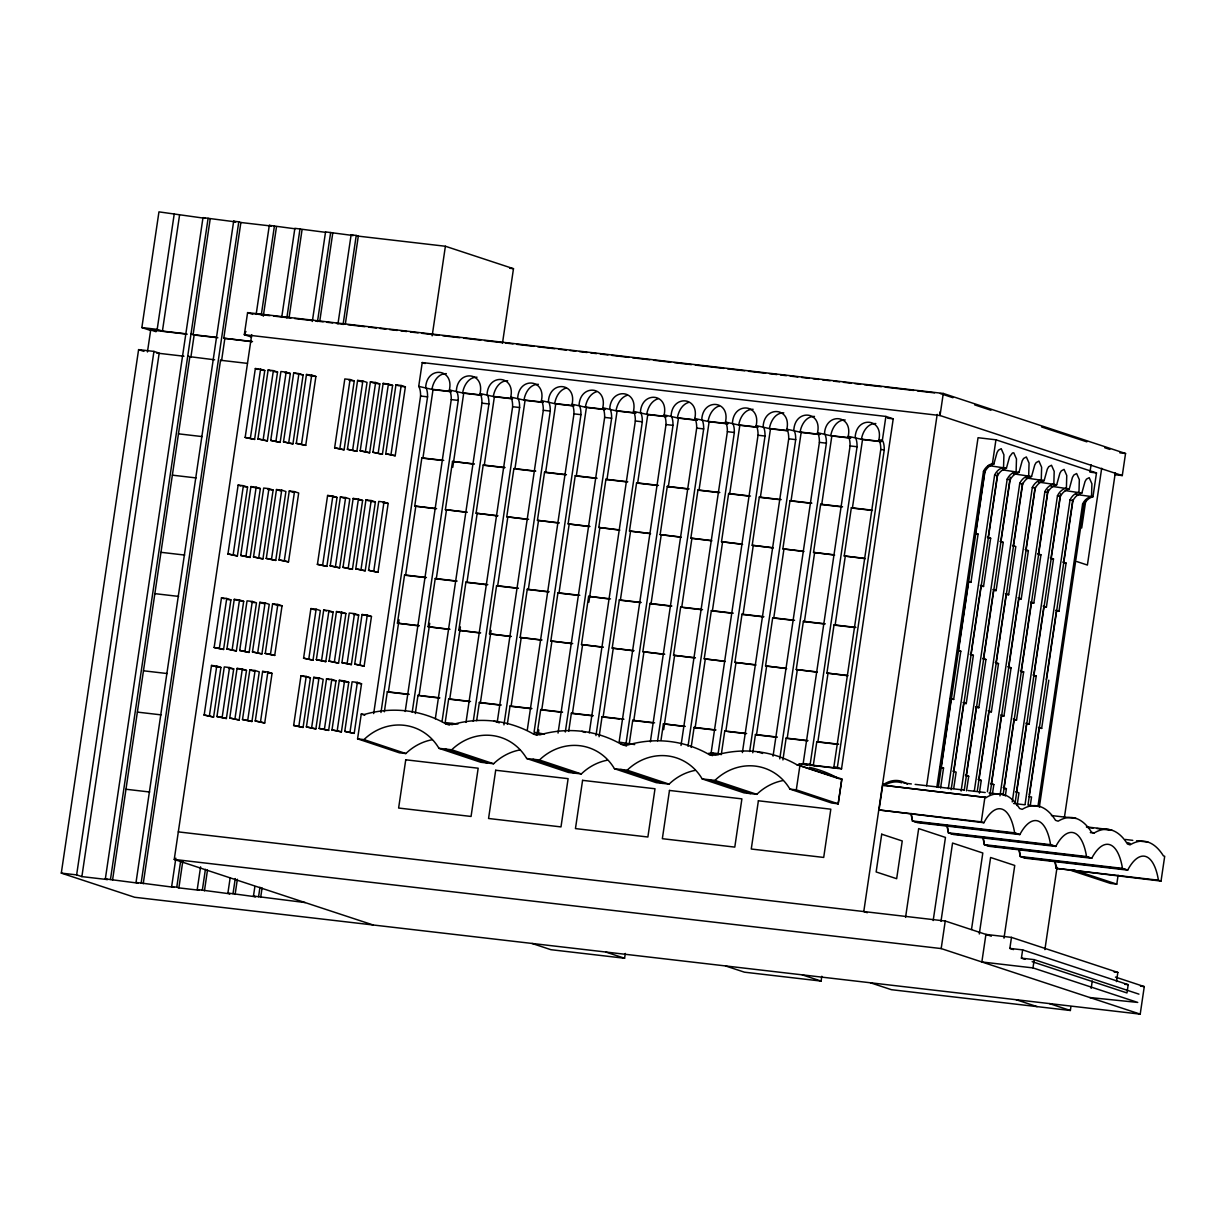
<?xml version="1.0" encoding="UTF-8"?>
<svg xmlns="http://www.w3.org/2000/svg" width="1226" height="1226" viewBox="0 0 1226 1226"><rect width="100%" height="100%" fill="white"/><g stroke="black" fill="none" stroke-linecap="round" stroke-linejoin="round"><path stroke-width="1.5" d="M940.066 411.859L940.02 415.522L1122.28 475.565L1125.545 453.497L943.284 393.454L247.591 312.615L244.326 334.683L251.545 337.058M405.208 711.478L451.26 399.584A13.777 5.348 -83.4 0 0 449.39 389.96C454.156 368.214 426.97 365.777 425.698 387.201A13.777 5.348 -83.4 0 1 427.567 396.841L380.964 712.505M435.322 718.819L481.941 403.155A13.777 5.348 -83.4 0 0 480.071 393.531C484.837 371.784 457.65 369.348 456.379 390.772A13.777 5.348 -83.4 0 1 458.248 400.396L412.197 712.291M466.003 722.39L512.621 406.71A13.777 5.348 -83.4 0 0 510.752 397.086C515.518 375.34 488.331 372.903 487.059 394.343A13.777 5.348 -83.4 0 1 488.929 403.967L442.034 721.516M497.235 722.175L543.302 410.281A13.777 5.348 -83.4 0 0 541.417 400.657C546.198 378.911 519.012 376.474 517.724 397.898A13.777 5.348 -83.4 0 1 519.609 407.522L473.267 721.302M527.364 729.516L573.967 413.852A13.777 5.348 -83.4 0 0 572.098 404.212C576.864 382.481 549.677 380.045 548.405 401.469A13.777 5.348 -83.4 0 1 550.275 411.093L503.947 724.872M558.045 733.087L604.648 417.407A13.777 5.348 -83.4 0 0 602.778 407.783C607.544 386.037 580.358 383.6 579.086 405.024A13.777 5.348 -83.4 0 1 580.955 414.664L534.061 732.213L544.497 734.098M589.277 732.872L635.329 420.978A13.777 5.348 -83.4 0 0 633.459 411.354C638.225 389.607 611.038 387.171 609.766 408.595A13.777 5.348 -83.4 0 1 611.636 418.219L565.309 731.999M634.716 744.58L619.115 742.098L666.009 424.548A13.777 5.348 -83.4 0 0 664.14 414.909C668.906 393.163 641.719 390.726 640.447 412.166A13.777 5.348 -83.4 0 1 642.317 421.79L595.974 735.569M650.347 741.883L696.69 428.104A13.777 5.348 -83.4 0 0 694.805 418.48C699.586 396.734 672.4 394.297 671.112 415.721A13.777 5.348 -83.4 0 1 672.997 425.345L626.103 742.91M681.028 745.454L727.37 431.675A13.777 5.348 -83.4 0 0 725.486 422.035C730.252 400.304 703.065 397.868 701.793 419.292A13.777 5.348 -83.4 0 1 703.678 428.916L657.611 740.81M708.827 753.193L714.283 753.837L711.141 752.795L758.036 435.23A13.777 5.348 -83.4 0 0 756.166 425.606C760.932 403.86 733.746 401.423 732.474 422.847A13.777 5.348 -83.4 0 1 734.343 432.487L688.016 746.266M742.389 752.58L788.716 438.801A13.777 5.348 -83.4 0 0 786.847 429.177C791.613 407.43 764.426 404.994 763.154 426.418A13.777 5.348 -83.4 0 1 765.024 436.042L718.13 753.607L721.271 754.634L724.765 730.972L746.634 733.516M773.054 756.151L819.397 442.371A13.777 5.348 -83.4 0 0 817.527 432.732C822.294 410.986 795.107 408.549 793.835 429.989A13.777 5.348 -83.4 0 1 795.705 439.613L749.653 751.507M807.367 764.871L803.183 763.491L850.078 445.927A13.777 5.348 -83.4 0 0 848.208 436.303C852.974 414.557 825.788 412.12 824.516 433.544A13.777 5.348 -83.4 0 1 826.385 443.184L779.767 758.848M838.048 768.426L833.864 767.047L880.758 449.498A13.777 5.348 -83.4 0 0 878.873 439.858C883.639 418.127 856.468 415.691 855.181 437.115A13.777 5.348 -83.4 0 1 857.066 446.739L810.171 764.304L814.355 765.683M1115.476 977.091L1144.272 986.593L1140.211 1014.132L134.63 897.263L61.3 873.111L138.599 349.625L153.94 351.402L159.181 353.134L81.881 876.605L107.444 879.578L105.344 878.889L202.995 217.646L235.76 221.906L233.66 221.216L136.025 882.459L138.124 883.149L105.344 878.889M150.798 330.53L141.864 327.572L158.951 211.868L205.079 218.335L202.995 217.646M147.442 351.985L150.691 329.947L187.226 334.192M81.881 876.605L76.64 874.889L153.94 351.402M186.168 333.84L162.43 331.081L157.189 329.365L174.276 213.646M162.43 331.081L179.517 215.378M110.463 879.486L208.098 218.243M112.547 880.176L189.861 356.689L214.642 359.8M210.198 218.933L193.11 334.652L216.849 337.411M191.011 333.962L194.152 335.005L190.904 357.042L187.762 356M175.854 858.185L171.655 886.597L173.755 887.287L141.143 883.057L238.779 221.814L233.66 221.216M143.227 883.747L220.527 360.26L247.468 363.386M251.774 341.686L223.791 338.223L240.878 222.504L238.779 221.814M224.833 338.56L221.584 360.597L220.527 360.26M373.256 925.017L174.245 859.441L251.728 334.683M256.157 314.408L269.306 225.354L295.098 228.802M200.589 866.828L197.233 889.57L199.317 890.26L178.873 887.885L176.774 887.195L180.697 860.667M261.276 315.005L274.425 225.952M204.175 715.034L211.5 665.442L216.741 666.055L220.925 667.434L213.6 717.026L204.175 715.034L213.6 717.026M214.152 647.466L221.477 597.874L226.718 598.487L230.902 599.866L223.576 649.458L214.152 647.466L223.576 649.458M227.959 553.953L238.135 485.082L243.376 485.695L247.56 487.074L237.384 555.945L227.959 553.953L237.384 555.945M245.169 437.421L255.345 368.536L260.571 369.149L264.77 370.528L254.594 439.414L245.169 437.421L254.594 439.414M178.873 887.885L182.781 861.357M263.284 316.231L276.509 226.641M209.416 715.647L216.741 666.055M219.393 648.079L226.718 598.487M233.201 554.566L243.376 485.695M250.411 438.034L260.571 369.149M216.956 716.52L224.281 666.929L229.523 667.542L233.706 668.921L226.381 718.513L216.956 716.52L226.381 718.513M226.933 648.952L234.258 599.361L239.499 599.974L243.683 601.353L236.357 650.945L226.933 648.952L236.357 650.945M240.74 555.439L250.916 486.569L256.157 487.182L260.341 488.561L250.165 557.432L240.74 555.439L250.165 557.432M257.95 438.908L268.126 370.022L273.367 370.635L277.551 372.014L267.375 440.9L257.95 438.908L267.375 440.9M222.197 717.133L229.523 667.542M232.174 649.565L239.499 599.974M245.982 556.052L256.157 487.182M263.192 439.506L273.367 370.635M281.719 317.381L294.868 228.327L325.809 232.373M230.136 877.985L227.898 893.126L229.998 893.831L202.336 890.168L205.416 869.326M286.838 317.963L299.987 228.925M229.737 718.007L237.062 668.415L242.304 669.028L246.487 670.407L239.162 719.999L229.737 718.007L239.162 719.999M239.714 650.439L247.039 600.847L252.28 601.46L256.464 602.84L249.139 652.431L239.714 650.439L249.139 652.431M253.521 556.926L263.697 488.055L268.938 488.653L273.122 490.048L262.946 558.918L253.521 556.926L262.946 558.918M270.731 440.395L280.907 371.509L286.148 372.122L290.332 373.501L280.156 442.371L270.731 440.395L280.156 442.371M204.436 890.858L207.501 870.062M289.121 317.335L302.071 229.614M234.978 718.62L242.304 669.028M244.955 651.052L252.28 601.46M258.763 557.539L268.938 488.653M275.973 440.992L286.148 372.122M242.518 719.493L249.843 669.902L255.085 670.515L259.268 671.894L251.943 721.486L242.518 719.493L251.943 721.486M252.495 651.925L259.82 602.334L265.061 602.947L269.245 604.326L261.92 653.918L252.495 651.925L261.92 653.918M266.303 558.412L276.478 489.542L281.719 490.139L285.903 491.519L275.743 560.405L266.303 558.412L275.743 560.405M283.512 441.881L293.688 372.995L298.929 373.608L303.113 374.987L292.937 443.858L283.512 441.881L292.937 443.858M247.759 720.106L255.085 670.515M257.736 652.538L265.061 602.947M271.544 559.025L281.719 490.139M288.754 442.479L298.929 373.608M312.324 321.473L325.549 231.898L353.211 235.545L351.111 234.856L337.962 323.909M255.299 720.98L262.625 671.388L267.866 672.001L272.049 673.38L264.724 722.972L255.299 720.98L264.724 722.972M265.276 653.412L272.601 603.82L277.842 604.433L282.026 605.813L274.716 655.404L265.276 653.412L274.716 655.404M279.084 559.899L289.259 491.028L294.501 491.626L298.684 493.005L288.524 561.891L279.084 559.899L288.524 561.891M296.294 443.368L306.469 374.482L311.711 375.095L315.894 376.474L305.734 445.345L296.294 443.368L305.734 445.345M254.87 886.628L253.46 896.099L255.56 896.788L233.017 893.723L235.254 878.567M317.503 321.534L330.652 232.48M235.116 894.413L237.354 879.257M260.54 721.593L267.866 672.001M270.517 654.025L277.842 604.433M284.325 560.512L294.501 491.626M301.535 443.965L311.711 375.095M319.802 320.89L332.752 233.17M305.182 902.566L258.579 896.696L259.973 887.226M343.081 324.507L356.23 235.453L351.111 234.856M260.678 897.386L262.073 887.946M345.364 323.863L358.314 236.143L356.23 235.453M293.642 725.44L300.968 675.848L306.209 676.445L310.408 677.825L303.083 727.432L293.642 725.44L303.083 727.432M303.588 658.163L310.898 608.571L316.139 609.184L320.338 610.563L313.013 660.155L303.588 658.163L313.013 660.155M317.427 564.358L327.603 495.473L332.844 496.086L337.043 497.465L326.867 566.351L317.427 564.358L326.867 566.351M334.637 447.812L344.812 378.941L350.054 379.539L354.253 380.934L344.077 449.804L334.637 447.812L344.077 449.804M298.883 726.037L306.209 676.445M308.829 658.776L316.139 609.184M322.668 564.971L332.844 496.086M339.878 448.425L350.054 379.539M306.423 726.926L313.749 677.334L318.99 677.932L323.189 679.311L315.864 728.903L306.423 726.926L315.864 728.903M316.369 659.649L323.695 610.058L328.936 610.671L333.12 612.05L325.794 661.642L316.369 659.649L325.794 661.642M330.223 565.845L340.384 496.959L345.625 497.572L349.824 498.951L339.648 567.837L330.223 565.845L339.648 567.837M347.433 449.298L357.594 380.428L362.835 381.025L367.034 382.405L356.858 451.291L347.433 449.298L356.858 451.291M311.665 727.524L318.99 677.932M321.61 660.262L328.936 610.671M335.464 566.458L345.625 497.572M352.674 449.911L362.835 381.025M319.22 728.413L326.53 678.821L331.771 679.419L335.97 680.798L328.645 730.389L319.22 728.413L328.645 730.389M329.15 661.136L336.476 611.544L341.717 612.157L345.901 613.536L338.575 663.128L329.15 661.136L338.575 663.128M343.004 567.332L353.165 498.446L358.406 499.059L362.605 500.438L352.429 569.324L343.004 567.332L352.429 569.324M360.214 450.785L370.375 381.914L375.616 382.512L379.815 383.891L369.639 452.777L360.214 450.785L369.639 452.777M324.461 729.01L331.771 679.419M334.391 661.749L341.717 612.157M348.245 567.929L358.406 499.059M365.455 451.398L375.616 382.512M332.001 729.899L339.326 680.292L344.552 680.905L348.751 682.284L341.426 731.876L332.001 729.899L341.426 731.876M341.931 662.622L349.257 613.031L354.498 613.628L358.682 615.023L351.356 664.615L341.931 662.622L351.356 664.615M355.785 568.818L365.946 499.932L371.187 500.545L375.386 501.924L365.21 570.795L355.785 568.818L365.21 570.795M372.995 452.271L383.156 383.386L388.397 383.999L392.596 385.378L382.42 454.264L372.995 452.271L382.42 454.264M337.242 730.497L344.552 680.905M347.173 663.235L354.498 613.628M361.026 569.416L371.187 500.545M378.236 452.884L388.397 383.999M344.782 731.37L352.107 681.779L357.348 682.392L361.532 683.771L354.207 733.363L344.782 731.37L354.207 733.363M354.712 664.109L362.038 614.517L367.279 615.115L371.463 616.494L364.137 666.101L354.712 664.109L364.137 666.101M368.566 570.305L378.742 501.419L383.983 502.032L388.167 503.411L377.991 572.281L368.566 570.305L377.991 572.281M385.776 453.758L395.937 384.872L401.178 385.485L405.377 386.864L395.201 455.75L385.776 453.758L395.201 455.75M350.023 731.983L357.348 682.392M359.954 664.707L367.279 615.115M373.807 570.902L383.983 502.032M391.017 454.371L401.178 385.485M431.92 739.784A53.806 49.423 -71.6 0 0 405.852 753.546L399.37 752.81L357.578 738.849L361.256 714.068L364.459 714.436A122.079 112.133 -71.6 0 1 445.835 723.892L452.195 724.627A122.079 112.133 -71.6 0 1 533.571 734.098L539.93 734.834A122.079 112.133 -71.6 0 1 621.306 744.289L627.666 745.025A122.079 112.133 -71.6 0 1 709.042 754.48L715.402 755.231A122.079 112.133 -71.6 0 1 796.777 764.687L841.848 779L838.186 803.796M373.685 713.578L420.579 396.029A13.777 5.348 -83.4 0 0 418.71 386.389L422.234 362.559L885.892 416.442L893.218 418.848L841.542 768.84L801.911 764.227M432.165 335.847L445.39 246.257L358.314 236.143M384.351 711.785L387.309 691.755L409.193 694.299M418.541 625.842L397.439 623.176L404.565 574.948L426.433 577.492M435.828 508.744L414.74 506.077L421.851 457.865L443.72 460.409M408.411 694.422L388.366 692.092L399.032 619.804M425.652 577.63L405.607 575.3L415.783 506.415M441.13 460.317L422.909 458.202L433.023 389.623L418.71 386.389M415.308 713.532L417.989 695.326L439.858 697.855M449.222 629.413L428.119 626.731L435.245 578.519L457.114 581.063M466.508 512.315L445.406 509.648L452.532 461.42L474.401 463.964M429.713 623.375L419.047 695.663L417.989 695.326M456.333 581.201L436.287 578.871L446.463 509.985M452.762 467.336L463.704 393.194L449.39 389.96M470.539 701.425L448.67 698.881L445.176 722.558L457.926 724.045M479.887 632.968L458.8 630.302L465.926 582.089L487.795 584.633M497.189 515.885L476.086 513.204L483.213 464.991L505.081 467.535M469.773 701.563L449.712 699.234L460.394 626.93M487.013 584.756L466.968 582.427L477.144 513.556M504.3 467.658L484.255 465.328L494.385 396.749L480.071 393.531M502.461 343.357L513.479 268.693L445.39 246.257M476.653 720.658L479.351 702.452L501.219 704.996M510.568 636.539L489.48 633.873L496.591 585.645L518.46 588.189M527.87 519.441L506.767 516.774L513.893 468.562L535.762 471.09M500.438 705.119L480.393 702.789L491.074 630.501M517.694 588.327L497.649 585.997L507.809 517.111M510.752 397.086L525.065 400.32L514.935 468.899L513.893 468.562M507.334 724.229L510.031 706.007L531.9 708.551M541.248 640.11L520.161 637.428L527.272 589.216L549.141 591.76M558.535 523.012L537.448 520.33L544.559 472.117L566.443 474.661M531.119 708.689L511.073 706.36L521.203 637.781M548.374 591.882L528.329 589.553L538.49 520.682M565.661 474.799L545.616 472.47L555.746 403.875L541.417 400.657M537.203 733.255L540.712 709.578L562.581 712.122M571.929 643.665L550.826 640.999L557.953 592.786L579.821 595.315M589.216 526.567L568.128 523.9L575.239 475.688L597.108 478.232M538.796 729.96L538.26 733.592L541.907 734.022M561.799 712.26L541.754 709.931L551.884 641.336M577.231 595.238L558.995 593.123L569.17 524.238M596.342 478.355L576.297 476.025L586.411 407.446L572.098 404.212M568.695 731.355L571.377 713.149L593.246 715.678M602.61 647.236L581.507 644.554L588.633 596.342L610.502 598.886M619.896 530.138L598.809 527.471L605.92 479.243L627.789 481.787M592.48 715.815L572.435 713.486L582.565 644.907M588.863 602.257L599.851 527.808M627.022 481.925L606.962 479.596L617.092 411.016L602.778 407.783M599.1 736.734L602.058 716.704L623.927 719.248M633.29 650.791L612.188 648.125L619.314 599.912L641.183 602.456M650.577 533.708L629.474 531.027L636.601 482.814L658.469 485.358M619.513 718.957L603.115 717.057L613.23 648.462M640.401 602.579L620.356 600.25L630.532 531.379M657.688 485.496L637.643 483.167L647.772 414.572L633.459 411.354M629.245 743.952L632.739 720.275L654.607 722.819M663.956 654.362L642.868 651.696L649.979 603.468L671.848 606.012M681.258 537.264L660.155 534.597L667.281 486.385L689.15 488.913M652.017 722.742L633.781 720.612L643.911 652.033M671.082 606.15L651.037 603.82L661.212 534.934M688.368 489.051L668.323 486.722L678.453 418.143L664.14 414.909M532.053 943.468L550.903 949.69L624.586 958.242L625.306 953.43M660.998 740.228L663.419 723.83L685.288 726.374M694.636 657.933L673.549 655.251L680.66 607.039L702.529 609.583M711.923 540.835L690.836 538.153L697.962 489.94L719.831 492.484M663.664 729.639L674.591 655.604M691.878 538.505L681.717 607.376L680.66 607.039M719.049 492.622L699.004 490.293L709.134 421.698L694.805 418.48M691.142 747.431L694.1 727.401L715.969 729.945M725.317 661.488L704.214 658.822L711.341 610.609L733.209 613.138M742.604 544.405L721.516 541.723L728.627 493.511L750.496 496.055M715.187 730.083L695.142 727.754L705.272 659.159M732.443 613.276L712.383 610.946L722.558 542.076M747.906 495.978L729.685 493.848L739.814 425.269L725.486 422.035M755.998 665.059L734.895 662.377L742.021 614.165L763.89 616.709M773.284 547.961L752.197 545.294L759.308 497.066L781.177 499.61M735.952 662.73L725.823 731.309L724.765 730.972M763.108 616.847L743.063 614.517L753.239 545.631M778.587 499.534L760.365 497.419L770.48 428.839L756.166 425.606M752.764 752.749L755.446 734.527L777.315 737.071M786.678 668.63L765.576 665.948L772.702 617.735L794.571 620.279M803.965 551.531L782.862 548.85L789.988 500.637L811.857 503.181M776.548 737.209L756.503 734.88L766.618 666.3M793.789 620.402L773.744 618.073L783.92 549.202M811.076 503.319L791.031 500.99L801.16 432.395L786.847 429.177M782.908 759.951L786.127 738.098L807.995 740.642M817.344 672.185L796.256 669.519L803.382 621.291L825.251 623.835M834.645 555.087L813.543 552.42L820.669 504.208L842.538 506.736M807.229 740.765L787.169 738.435L797.298 669.856M824.47 623.973L804.425 621.643L814.6 552.757M841.756 506.874L821.711 504.545L831.841 435.966L817.527 432.732M838.645 778.633L841.848 779L838.186 803.796L796.302 789.85L799.98 765.055M838.676 744.197L816.807 741.669L813.313 765.33L837.006 768.089M848.024 675.756L826.937 673.074L834.048 624.862L855.917 627.405M865.326 558.658L844.224 555.976L851.35 507.763L871.395 510.093M837.894 744.335L817.849 742.006L827.979 673.426M855.15 627.543L835.105 625.214L845.266 556.328M848.208 436.303L862.522 439.521L852.392 508.116L851.35 507.763M841.542 768.84L837.358 767.461L884.252 449.896A13.777 5.348 -83.4 0 0 882.368 440.272L885.892 416.442M725.562 965.95L744.412 972.172L821.098 981.076L821.818 976.264M937.185 414.388L863.778 911.546L867.303 912.711M1161.037 881.08L1158.417 880.222A53.806 20.888 -83.4 0 0 1127.69 870.108L1122.464 868.376A53.806 20.888 -83.4 0 0 1091.753 858.261L1086.527 856.53A53.806 20.888 -83.4 0 0 1055.801 846.415L1050.575 844.683A53.806 20.888 -83.4 0 0 1019.848 834.569L1014.622 832.852A53.806 20.888 -83.4 0 0 983.896 822.723L879.027 809.972L882.689 785.176L986.256 797.498A122.079 47.37 -83.4 0 1 1019.588 808.486L1022.208 809.344A122.079 47.37 -83.4 0 1 1055.54 820.332L1058.145 821.19A122.079 47.37 -83.4 0 1 1091.492 832.163L1094.098 833.036A122.079 47.37 -83.4 0 1 1127.445 844.009L1130.05 844.867A122.079 47.37 -83.4 0 1 1163.397 855.855L1164.7 856.284L1161.037 881.08L1056.153 868.345A53.806 20.888 -83.4 0 0 1054.927 862.215M943.284 393.454L940.02 415.522L244.326 334.683L245.936 331.48M905.554 917.385L918.672 828.592L945.461 837.419L933.185 920.542M926.641 785.82L978.042 437.713L995.941 439.797L1096.488 472.93L1092.979 496.76A13.777 12.658 -71.8 0 0 1084.029 504.468L1039.372 806.907M936.863 787L983.482 471.336A13.777 12.658 -71.8 0 1 992.416 463.627L995.941 439.797M984.846 470.784L975.528 533.8L978.087 534.107L970.977 582.319L968.417 582.028L958.242 650.899L960.801 651.205L953.675 699.418L951.115 699.111L941.001 767.706L943.545 767.997L940.587 788.027M938.304 787.475L984.907 471.811A13.777 12.658 -71.8 0 1 993.842 464.102L997.044 452.532L998.454 450.157L1001.213 448.685L1003.91 454.8L1003.558 467.305A13.777 12.658 -71.8 0 0 994.623 474.998L948.28 788.778M953.567 771.844L963.697 703.264L966.241 703.555L973.367 655.343L970.134 654.27M997.688 473.067L988.11 537.953L990.654 538.245L983.543 586.457L980.984 586.166L970.808 655.036L973.367 655.343M951.146 789.728L997.474 475.949A13.777 12.658 -71.8 0 1 1006.423 468.24L1009.611 456.685L1012.446 452.992L1013.779 452.823L1016.477 458.938L1016.124 471.443A13.777 12.658 -71.8 0 0 1007.19 479.151L961.138 791.031M953.705 788.533L956.127 772.135L952.878 771.077M940.986 921.339L952.556 843.044L982.808 853.005L971.513 929.446M983.421 658.883L993.55 590.304L996.11 590.595L1003.236 542.382L999.987 541.325M1010.255 477.22L1000.677 542.091L1003.236 542.382M964.28 790.08L1010.055 480.086A13.777 12.658 -71.8 0 1 1018.99 472.393L1022.193 460.823L1023.587 458.447L1026.361 456.961L1029.058 463.076L1028.691 475.581A13.777 12.658 -71.8 0 0 1019.756 483.289L974.256 791.398M1140.211 1014.132L941.185 948.572L945.246 921.017L178.306 831.887M966.532 790.847L968.693 776.288L965.46 775.215M968.693 776.288L966.134 775.981L976.264 707.402L978.823 707.693L985.934 659.481L982.7 658.408M978.976 778.265L988.554 713.394M995.987 663.036L1006.117 594.441L1008.676 594.748L1015.802 546.535L1012.569 545.463M1013.243 546.229L1022.545 483.213M977.398 790.448L1022.622 484.224A13.777 12.658 -71.8 0 1 1031.556 476.531L1034.759 464.96L1036.154 462.585L1038.928 461.099L1041.625 467.229L1041.272 479.734A13.777 12.658 -71.8 0 0 1032.323 487.427L987.39 791.751M979.375 793.176L981.26 780.426L978.026 779.353M988.83 711.54L991.39 711.831L998.5 663.618L995.267 662.561M983.896 822.723L981.275 821.864L984.938 797.069M1035.112 487.35L1025.81 550.367L1028.369 550.673L1021.243 598.886L1018.699 598.595L1008.523 667.465L1011.082 667.772L1003.956 715.984L1001.397 715.678L991.267 784.272L993.826 784.563L992.478 793.666M989.964 794.586L1035.188 488.377A13.777 12.658 -71.8 0 1 1044.123 480.669L1047.326 469.098L1048.736 466.723L1051.494 465.252L1054.191 471.366L1053.839 483.872A13.777 12.658 -71.8 0 0 1044.889 491.565L999.956 795.904M979.298 933.967L990.593 857.495L1014.745 865.449L1004.002 938.181M1047.954 489.634L1038.376 554.52L1040.935 554.811L1033.824 603.023L1031.265 602.732L1021.089 671.603L1023.649 671.909L1016.523 720.122L1013.963 719.831L1003.849 788.41L1006.393 788.701L1005.32 795.996M1003.098 794.954L1047.755 492.515A13.777 12.658 -71.8 0 1 1056.689 484.806L1059.892 473.236L1061.302 470.876L1064.061 469.389L1066.758 475.504L1066.405 488.009A13.777 12.658 -71.8 0 0 1057.471 495.718L1012.247 801.927M1016.415 792.548L1026.545 723.968L1029.089 724.26L1036.215 676.047L1032.982 674.974M1051.218 556.803L1060.536 493.771M1015.113 802.877L1060.321 496.653A13.777 12.658 -71.8 0 1 1069.271 488.959L1072.459 477.389L1073.869 475.014L1076.627 473.527L1079.324 479.642L1078.972 492.147A13.777 12.658 -71.8 0 0 1070.037 499.856L1025.089 804.179M1017.09 805.589L1018.975 792.854L1015.726 791.781M1036.215 676.047L1033.656 675.756L1043.832 606.87L1046.391 607.161L1053.502 558.949L1050.268 557.891M1029.258 794.831L1038.836 729.96M1046.268 679.602L1056.398 611.008L1058.957 611.314L1066.084 563.086L1062.835 562.029M1072.827 499.779L1063.524 562.795L1066.084 563.086M1027.955 805.13L1072.903 500.79A13.777 12.658 -71.8 0 1 1081.838 493.097L1085.041 481.527L1086.435 479.151L1089.209 477.665L1091.906 483.795L1091.538 496.3A13.777 12.658 -71.8 0 0 1082.604 503.993L1037.947 806.432M1030.192 806.095L1031.541 796.992L1028.982 796.685M1039.112 728.106L1041.671 728.397L1048.782 680.185M1013.458 949.598L1009.856 948.403L1011.481 937.384L985.919 934.411L981.857 961.966L1032.982 967.912L1137.728 1002.424L1089.807 997.535M1081.715 528.008L1085.822 500.193M1089.96 472.225L1091.063 464.761M1024.997 959.33L1021.411 958.15L1022.637 949.889L1009.856 948.403M1101.684 468.255L1087.401 565.048L1076.888 561.585M1032.982 967.912L1034.208 959.636L1021.411 958.15M1044.889 949.614L1057.057 867.211M1064.475 816.991L1115.262 473.006M870.46 982.792L891.409 989.688L1070.359 1010.485L1070.911 1006.715M1091.171 988.355L1092.243 980.999M1068.505 869.586L1110.404 883.394L1116.794 884.13L1118.097 875.272M1116.488 981.612L1117.836 972.417L1011.481 937.384M1022.637 949.889L1128.196 984.662L1126.97 992.937L1032.154 961.69M565.906 388.121C559.301 390.205 555.776 397.101 554.688 403.538L572.925 405.653M596.587 391.676C589.982 393.776 586.442 400.672 585.369 407.093L605.414 409.423M627.252 395.247C620.647 397.347 617.122 404.228 616.05 410.664L636.095 412.993M657.933 398.802C651.328 400.902 647.803 407.798 646.73 414.235L666.775 416.564M688.614 402.373C682.008 404.473 678.484 411.369 677.411 417.79L697.456 420.12M719.294 405.944C712.689 408.028 709.164 414.924 708.076 421.361L728.137 423.69M446.341 373.639C438.034 373.332 433.085 382.037 431.981 389.27L450.203 391.401M477.021 377.194C468.715 376.903 463.765 385.592 462.662 392.841L480.883 394.956M507.702 380.765C499.396 380.458 494.43 389.163 493.342 396.412L511.564 398.527M538.383 384.32C530.076 384.029 525.111 392.734 524.023 399.967L542.244 402.082M753.116 409.285C744.826 408.978 739.86 417.683 738.757 424.932L756.978 427.046M783.797 412.84C775.491 412.549 770.541 421.238 769.438 428.487L787.659 430.602M814.478 416.411C806.172 416.12 801.222 424.809 800.118 432.058L820.163 434.387M845.158 419.966C836.852 419.675 831.887 428.38 830.799 435.613L850.844 437.943M875.824 423.537C867.533 423.246 862.568 431.935 861.464 439.184L881.525 441.513M1114.158 972.049L1117.836 972.417M1124.763 984.309L1128.196 984.662M240.878 222.504L271.406 226.044L269.306 225.354M509.725 268.264L513.479 268.693M254.793 313.902L269.996 315.664M273.781 316.093L290.869 318.086M294.669 318.53L311.756 320.507M315.557 320.951L323.158 321.84M326.959 322.285L332.644 322.944M336.445 323.388L344.046 324.262M347.847 324.706L364.934 326.698M368.719 327.127L376.321 328.016M380.121 328.461L385.822 329.12M389.607 329.564L397.209 330.438M401.009 330.882L406.71 331.541M410.495 331.985L418.097 332.874M421.897 333.303L438.985 335.296M442.785 335.74L459.873 337.717M463.673 338.161L480.761 340.154M484.561 340.598L501.649 342.575M505.434 343.019L513.035 343.908M516.836 344.337L533.923 346.33M537.724 346.774L554.811 348.751M558.612 349.195L566.197 350.084M569.998 350.513L575.699 351.188M579.5 351.617L587.085 352.506M590.886 352.95L596.587 353.609M600.388 354.053L607.973 354.927M611.774 355.371L628.861 357.364M632.662 357.808L649.749 359.785M653.55 360.229L670.637 362.222M674.438 362.651L691.525 364.643M695.326 365.087L723.8 368.398M727.6 368.827L744.688 370.819M748.488 371.263L765.576 373.24M769.376 373.685L776.962 374.574M780.763 375.018L786.464 375.677M790.264 376.121L797.85 376.995M801.651 377.439L809.252 378.328M813.053 378.757L818.738 379.432M822.539 379.861L830.14 380.75M833.925 381.194L839.626 381.853M843.427 382.297L851.028 383.171M854.813 383.615L860.514 384.274M864.315 384.719L881.402 386.711M885.203 387.14L913.677 390.45M917.477 390.895L934.564 392.887M141.864 327.572L157.189 329.365M223.791 338.223L252.51 341.548M194.152 335.005L217.891 337.763M887.532 418.189L893.218 418.848M1119.844 452.838L1125.545 453.497M156.576 353.042L183.961 356.23M878.873 439.858L882.368 440.272M433.023 389.623L451.26 391.738M463.704 393.194L481.925 395.308M494.385 396.749L512.606 398.864M525.065 400.32L543.287 402.435M555.746 403.875L573.967 406.005M586.411 407.446L604.648 409.561M617.092 411.016L635.329 413.131M647.772 414.572L665.994 416.687M678.453 418.143L696.674 420.257M709.134 421.698L727.355 423.828M739.814 425.269L758.036 427.384M770.48 428.839L786.893 430.74M801.16 432.395L819.382 434.51M831.841 435.966L850.062 438.08M862.522 439.521L880.743 441.651M261.276 370.129L264.77 370.528M274.057 371.601L277.551 372.014M285.091 372.888L290.332 373.501M303.113 374.987L293.688 372.995M312.4 376.06L315.894 376.474M349.012 380.321L354.253 380.934M376.321 383.493L379.815 383.891M389.102 384.979L392.596 385.378M400.136 386.251L405.377 386.864M1114.695 474.692L1122.28 475.565M1091.125 472.301L1096.488 472.93M420.579 396.029L427.567 396.841M451.26 399.584L458.248 400.396M481.941 403.155L488.929 403.967M512.621 406.71L519.609 407.522M543.302 410.281L550.275 411.093M573.967 413.852L580.955 414.664M604.648 417.407L611.636 418.219M635.329 420.978L642.317 421.79M666.009 424.548L672.997 425.345M696.69 428.104L703.678 428.916M727.37 431.675L734.343 432.487M758.036 435.23L765.024 436.042M788.716 438.801L795.705 439.613M819.397 442.371L826.385 443.184M850.078 445.927L857.066 446.739M880.758 449.498L884.252 449.896M988.217 465.528L1006.423 468.24L1003.006 467.857M1002.485 469.865L1018.99 472.393M1013.35 473.803L1031.556 476.531M1025.932 477.941L1044.123 480.669L1040.721 480.27M1038.499 482.079L1056.689 484.806M1051.065 486.232L1069.271 488.959L1065.854 488.561M1065.333 490.569L1081.838 493.097M1076.198 494.507L1092.979 496.76M473.634 464.102L452.532 461.42M516.759 469.114L534.98 471.228M854.215 508.33L872.437 510.445M178.46 433.835L202.198 436.594M1050.958 558.658L1053.502 558.949M172.36 475.167L196.099 477.925M414.74 506.077L436.609 508.621M445.406 509.648L467.275 512.177M476.086 513.204L497.955 515.748M506.767 516.774L528.636 519.318M537.448 520.33L559.317 522.874M568.128 523.9L589.997 526.444M598.809 527.471L618.854 529.801M629.474 531.027L649.519 533.356M660.155 534.597L680.2 536.927M690.836 538.153L710.881 540.482M721.516 541.723L741.561 544.053M752.197 545.294L772.242 547.624M782.862 548.85L802.923 551.179M813.543 552.42L833.588 554.75M844.224 555.976L864.269 558.305M244.066 486.661L247.56 487.074M255.1 487.948L260.341 488.561M267.881 489.435L273.122 490.048M337.043 497.465L327.603 495.473M359.111 500.039L362.605 500.438M370.145 501.311L375.386 501.924M382.926 502.798L388.167 503.411M607.897 598.809L588.633 596.342M683.541 607.59L701.762 609.72M160.974 552.313L184.712 555.072M983.375 659.19L985.934 659.481M995.956 663.327L998.5 663.618M227.408 599.468L230.902 599.866M240.189 600.939L243.683 601.353M251.223 602.227L254.717 602.64M278.532 605.399L282.026 605.813M329.625 611.636L333.12 612.05M340.659 612.923L345.901 613.536M353.44 614.41L358.682 615.023M371.463 616.494L362.038 614.517M154.859 593.645L178.598 596.403M397.439 623.176L419.307 625.72M428.119 626.731L449.988 629.275M458.8 630.302L480.669 632.846M489.48 633.873L511.349 636.401M520.161 637.428L542.03 639.972M550.826 640.999L572.695 643.543M581.507 644.554L603.376 647.098M612.188 648.125L634.057 650.669M642.868 651.696L664.737 654.224M673.549 655.251L695.418 657.795M704.214 658.822L724.275 661.151M734.895 662.377L754.94 664.707M765.576 665.948L785.621 668.277M796.256 669.519L816.301 671.848M826.937 673.074L846.982 675.403M215.684 666.821L220.925 667.434M228.465 668.308L233.706 668.921M246.487 670.407L237.062 668.415M268.555 672.967L272.049 673.38M310.408 677.825L300.968 675.848M332.476 680.399L335.97 680.798M343.51 681.687L348.751 682.284M356.291 683.158L361.532 683.771M420.87 695.878L439.092 697.992M682.683 726.298L663.419 723.83M727.646 731.524L745.868 733.638M143.473 670.791L167.211 673.549M978.7 780.119L981.26 780.426M711.141 752.795L718.13 753.607M803.183 763.491L810.171 764.304M833.864 767.047L837.358 767.461M799.03 763.675L806.325 764.518M451.689 723.539L455.336 723.968M625.045 743.676L628.54 744.09M711.693 753.745L718.834 754.588M903.777 783.062L911.347 783.935M915.148 784.379L964.372 790.096M968.157 790.54L985.214 792.517M988.999 792.961L1004.14 794.724M882.689 785.176L986.256 797.498M1013.58 803.49L1024.951 804.808M1028.737 805.252L1040.092 806.57M1051.418 815.551L1076.045 818.416M137.373 712.107L161.112 714.865M357.578 738.849L363.969 739.6A53.806 49.423 -71.6 0 1 438.954 748.32L451.72 749.791A53.806 49.423 -71.6 0 1 526.69 758.511L539.455 759.997A53.806 49.423 -71.6 0 1 614.441 768.702L627.191 770.189A53.806 49.423 -71.6 0 1 702.176 778.908L714.927 780.395A53.806 49.423 -71.6 0 1 789.912 789.1L796.302 789.85M1086.389 826.906L1109.116 829.558M1087.37 827.397L1093.056 828.056M1096.841 828.5L1111.997 830.263M1090.312 832.592L1094.098 833.036M519.655 749.99A53.806 49.423 -71.6 0 0 493.588 763.752L480.73 762.265L438.954 748.32M607.391 760.181A53.806 49.423 -71.6 0 0 581.323 773.943L568.496 772.457L526.69 758.511M695.142 770.388A53.806 49.423 -71.6 0 0 669.074 784.134L656.262 782.663L614.441 768.702M782.878 780.579A53.806 49.423 -71.6 0 0 756.81 794.341L744.029 792.854L702.176 778.908M838.186 803.796L831.795 803.061L789.912 789.1M879.027 809.972L981.275 821.864M1125.223 839.458L1132.793 840.346M1136.579 840.775L1147.934 842.093M911.133 814.846A53.806 20.888 -83.4 0 1 912.359 820.96L1014.622 832.852M914.979 821.818L1017.243 833.711M1019.848 834.569L917.584 822.692L912.359 820.96M947.07 826.692A53.806 20.888 -83.4 0 1 948.311 832.806L1050.575 844.683M950.916 833.665L1053.195 845.557M1055.801 846.415L953.537 834.523L948.311 832.806M983.022 838.538A53.806 20.888 -83.4 0 1 984.263 844.653L1086.527 856.53M986.869 845.511L1089.148 857.403M1091.753 858.261L989.489 846.369L984.263 844.653M1018.975 850.384A53.806 20.888 -83.4 0 1 1020.216 856.499L1122.464 868.376M1022.821 857.357L1125.085 869.249M1127.69 870.108L1025.442 858.215L1020.216 856.499M1070.099 869.77L1074.895 870.322L1116.794 884.13M1056.153 868.345L1158.417 880.222M125.987 789.253L149.725 792.011M174.245 859.441L941.185 948.572M1140.486 986.148L1144.272 986.593M61.3 873.111L76.64 874.889M136.025 882.459L141.143 883.057M171.655 886.597L176.774 887.195M197.233 889.57L202.336 890.168M227.898 893.126L233.017 893.723M253.46 896.099L258.579 896.696M940.265 393.546L952.939 397.714M974.655 404.871L990.945 410.235M1041.61 426.939L1086.864 441.85M1104.718 447.735L1109.821 449.406M992.416 463.627L993.842 464.102M983.482 471.336L984.907 471.811M994.623 474.998L997.474 475.949M1007.19 479.151L1010.055 480.086M1019.756 483.289L1022.622 484.224M1032.323 487.427L1035.188 488.377M1044.889 491.565L1047.755 492.515M1057.471 495.718L1060.321 496.653M1070.037 499.856L1072.903 500.79M1082.604 503.993L1084.029 504.468M974.854 533.034L978.087 534.107M987.42 537.172L990.654 538.245M1025.135 549.6L1028.369 550.673M1037.702 553.738L1040.935 554.811M422.234 362.559L425.161 363.524M247.591 312.615L252.985 314.392M820.669 504.208L821.711 504.545M789.988 500.637L791.031 500.99M759.308 497.066L760.365 497.419M728.627 493.511L729.685 493.848M395.937 384.872L398.741 385.792M383.156 383.386L385.96 384.32M370.375 381.914L374.574 383.294M697.962 489.94L699.004 490.293M967.728 581.247L970.977 582.319M980.31 585.4L983.543 586.457M992.876 589.537L996.11 590.595M1005.443 593.675L1008.676 594.748M1018.009 597.813L1021.243 598.886M1030.576 601.966L1033.824 603.023M1043.157 606.104L1046.391 607.161M1055.724 610.241L1058.957 611.314M357.594 380.428L361.793 381.807M667.281 486.385L668.323 486.722M636.601 482.814L637.643 483.167M306.469 374.482L310.653 375.861M605.92 479.243L606.962 479.596M150.691 329.947L156.054 331.71M268.126 370.022L270.915 370.942M255.345 368.536L258.134 369.455M575.239 475.688L576.297 476.025M544.559 472.117L545.616 472.47M138.599 349.625L143.963 351.387M483.213 464.991L484.255 465.328M421.851 457.865L422.909 458.202M957.567 650.132L960.801 651.205M1007.849 666.699L1011.082 667.772M1020.415 670.837L1023.649 671.909M834.048 624.862L835.105 625.214M803.382 621.291L804.425 621.643M772.702 617.735L773.744 618.073M742.021 614.165L743.063 614.517M711.341 610.609L712.383 610.946M365.946 499.932L368.75 500.852M353.165 498.446L355.969 499.365M340.384 496.959L344.583 498.338M950.441 698.345L953.675 699.418M963.008 702.483L966.241 703.555M975.59 706.636L978.823 707.693M988.156 710.774L991.39 711.831M1000.722 714.911L1003.956 715.984M1013.289 719.049L1016.523 720.122M1025.855 723.202L1029.089 724.26M1038.437 727.34L1041.671 728.397M649.979 603.468L651.037 603.82M289.259 491.028L293.443 492.408M619.314 599.912L620.356 600.25M276.478 489.542L280.662 490.921M250.916 486.569L253.705 487.488M238.135 485.082L240.924 486.002M557.953 592.786L558.995 593.123M527.272 589.216L528.329 589.553M496.591 585.645L497.649 585.997M465.926 582.089L466.968 582.427M435.245 578.519L436.287 578.871M404.565 574.948L405.607 575.3M940.311 766.924L943.545 767.997M990.593 783.491L993.826 784.563M1003.159 787.644L1006.393 788.701M1127.43 842.584L1130.05 843.457M816.807 741.669L817.849 742.006M786.127 738.098L787.169 738.435M755.446 734.527L756.503 734.88M882.643 783.736L883.961 784.18A122.033 47.354 -83.4 0 1 901.846 781.406L904.65 782.571A122.033 47.354 -83.4 0 1 907.378 784.196M694.1 727.401L695.142 727.754M336.476 611.544L339.265 612.464M323.695 610.058L326.484 610.977M310.898 608.571L315.097 609.95M632.739 720.275L633.781 720.612M272.601 603.82L276.785 605.2M259.82 602.334L264.004 603.713M602.058 716.704L603.115 717.057M234.258 599.361L237.047 600.28M221.477 597.874L224.266 598.794M571.377 713.149L572.435 713.486M540.712 709.578L541.754 709.931M510.031 706.007L511.073 706.36M479.351 702.452L480.393 702.789M448.67 698.881L449.712 699.234M387.309 691.755L388.366 692.092M339.326 680.292L342.115 681.212M326.53 678.821L329.334 679.74M313.749 677.334L317.948 678.714M262.625 671.388L265.414 672.308M249.843 669.902L254.027 671.281M211.5 665.442L214.289 666.362M945.246 921.017L991.313 936.189M1034.208 959.636L1138.954 994.148M1049.41 1003.588L1070.359 1010.485M1016.17 999.726L1037.119 1006.623M802.248 974.869L821.098 981.076M605.736 952.035L624.586 958.242M796.777 764.687L836.914 778.05M757.316 751.691L762.557 753.438M709.042 754.48L712.536 755.645M581.844 731.294L585.338 732.458M621.306 744.289L626.532 746.036M714.927 780.395L756.81 794.341M708.536 779.644L750.435 793.605M533.571 734.098L537.049 735.248M494.109 721.103L499.334 722.834M627.191 770.189L669.074 784.134M620.8 769.453L662.699 783.399M445.835 723.892L449.314 725.056M539.455 759.997L581.323 773.943M533.065 759.246L574.963 773.208M361.256 714.068L364.75 715.233M451.72 749.791L493.588 763.752M445.329 749.055L487.228 763.001M363.969 739.6L405.852 753.546M809.512 767.369A122.079 112.133 -71.6 0 1 837.435 777.943M983.007 837.097A53.806 20.873 -83.4 0 1 984.248 843.227M1018.975 848.944A53.806 20.873 -83.4 0 1 1020.201 855.074M1054.927 860.805A53.806 20.873 -83.4 0 1 1056.168 866.92M911.087 813.405A53.806 20.873 -83.4 0 1 912.328 819.52M947.054 825.251A53.806 20.873 -83.4 0 1 948.28 831.366M883.992 785.605A122.079 47.37 -83.4 0 1 901.892 782.847M405.745 759.798L398.619 808.041L471.06 816.455L478.171 768.212L405.745 759.798M495.687 770.25L488.561 818.493L560.987 826.906L568.113 778.663L495.687 770.25M582.58 780.349L575.454 828.592L647.88 837.006L655.006 788.762L582.58 780.349M669.473 790.448L662.346 838.691L734.788 847.105L741.899 798.862L669.473 790.448M758.388 800.777L751.262 849.02L823.703 857.434L830.814 809.191L758.388 800.777M881.709 834.201L876.146 871.947L896.666 878.705L902.244 840.959L881.709 834.201"/></g></svg>
